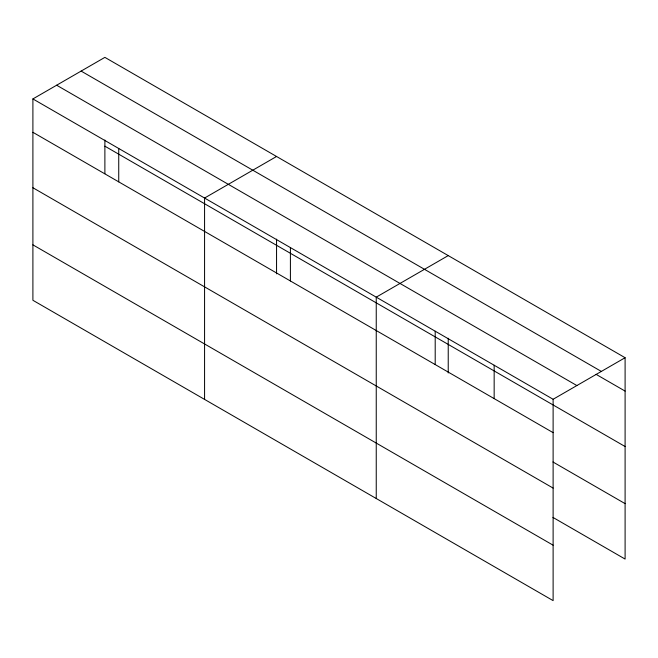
<?xml version="1.0" encoding="UTF-8"?>
<svg xmlns="http://www.w3.org/2000/svg" width="658" height="658" viewBox="0 0 658 658"><rect width="100%" height="100%" fill="white"/><g stroke="black" fill="none" stroke-linecap="round" stroke-linejoin="round"><path stroke-width="0.99" d="M104.885 173.72L104.885 140.022M32.9 98.93L553.115 399.274L553.115 600.631L32.9 300.287L32.9 98.93L104.885 57.369L625.1 357.713L625.1 559.07L552.942 517.41M276.557 156.481L204.572 198.042L204.572 399.398M448.23 255.6L376.244 297.153L376.244 498.517M553.115 399.274L625.1 357.713M81.131 71.089L601.346 371.425M596.058 374.328L625.1 391.091M56.654 85.219L576.869 385.555M104.885 146.183L625.1 446.527M32.9 132.307L553.115 432.651M552.942 461.974L625.1 503.633M32.9 187.744L553.115 488.088M32.9 244.85L553.115 545.194M494.158 365.231L494.158 398.608M448.23 338.245L448.23 372.963M435.201 331.196L435.201 364.573M290.408 247.597L290.408 280.974M276.557 239.134L276.557 273.851M118.736 148.486L118.736 181.863"/></g></svg>
